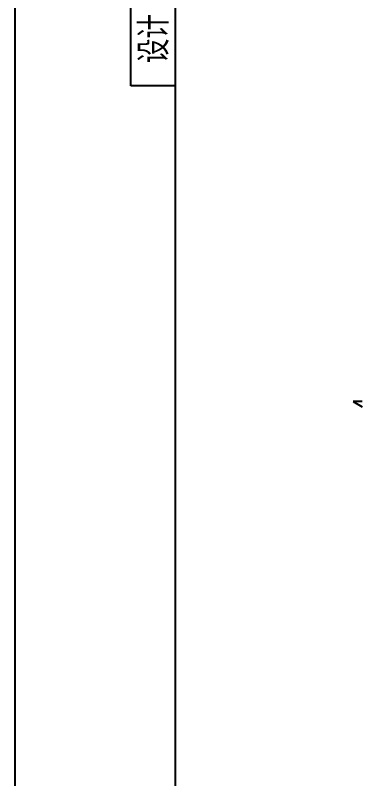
# Model space of a CAD drawing. Extents: x -45948 to -32738, y 12741 to 19047.
# Drawn here: x -43530 to -42995, y 16851 to 18042 of the extents above; entities that cross this region are included whole.
import ezdxf

# ---------------------------------------------------------------- set-up
doc = ezdxf.new("R2010")
doc.units = 0
for name, color, linetype in [('STAIR', 140, 'CONTINUOUS'), ('TEXT', 41, 'CONTINUOUS'), ('TK', 1, 'CONTINUOUS')]:
    doc.layers.add(name, color=color, linetype=linetype)
doc.styles.add('STYLE1', font='simsun.ttf', dxfattribs={"width": 0.7})

msp = doc.modelspace()

# ---------------------------------------------------------------- linework, layer by layer
at = {"layer": 'STAIR', "linetype": 'CONTINUOUS'}
for p, q in [((-42989.02253, 17439.31657), (-43003.33715, 17439.31657)), ((-43003.33715, 17439.31657), (-42989.02253, 17431.22315))]:
    msp.add_line(p, q, dxfattribs=at)
at = {"layer": 'TK', "linetype": 'CONTINUOUS'}
for p, q in [((-43529.99957, 16129.13136), (-43529.99957, 19046.90703)), ((-43349.99957, 17931.79816), (-43349.99957, 18981.79816)), ((-43279.99957, 16229.13136), (-43279.99957, 18979.13136)), ((-43280.1098, 17931.79816), (-43349.99957, 17931.79816))]:
    msp.add_line(p, q, dxfattribs=at)
at = {"layer": 'TK', "linetype": 'CONTINUOUS', "const_width": 2.5}
msp.add_lwpolyline([(-43279.99957, 18979.13136), (-43279.99957, 16229.13136), (-39429.99957, 16229.13136), (-39429.99957, 18979.13136), (-43279.99957, 18979.13136)], dxfattribs=at)

# ---------------------------------------------------------------- texts
at = {"layer": 'TEXT', "linetype": 'CONTINUOUS', "style": 'STYLE1', "width": 0.7}
msp.add_text('设计', height=40, rotation=90, dxfattribs=at).set_placement((-43295.20561, 17967.15182))

doc.saveas('drawing.dxf')
